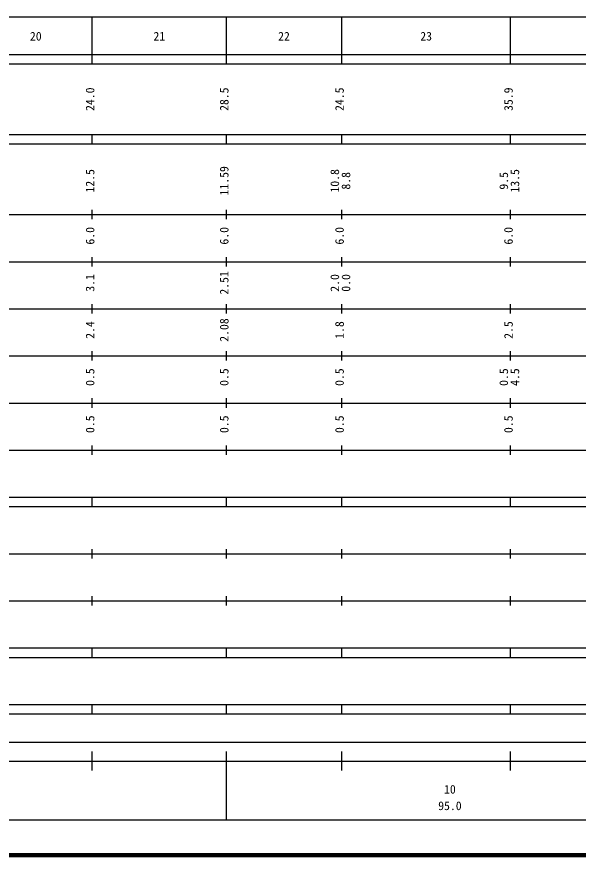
# Model space of a CAD drawing. Units: millimetres on the paper, enlarged 1000 times. Extents: x 40000 to 680000, y 20000 to 380000.
# Drawn here: x 423457 to 542768, y 20000 to 198000 of the extents above; entities that cross this region are included whole.
import ezdxf
from ezdxf.enums import TextEntityAlignment as Align

# ---------------------------------------------------------------- set-up
doc = ezdxf.new("R2010")
doc.units = ezdxf.units.MM
doc.header["$LTSCALE"] = 1000
doc.layers.add('M-TTL', color=2, linetype='Continuous', lineweight=140)
doc.layers.add('M-TTL-BAND', color=7, linetype='Continuous', lineweight=25)
doc.styles.add('ＭＳ ゴシック', font='')
doc.styles.get('ＭＳ ゴシック').set_extended_font_data('MS Gothic')

msp = doc.modelspace()

# ---------------------------------------------------------------- linework, layer by layer
at = {"layer": 'M-TTL'}
msp.add_line((40000, 20000), (680000, 20000), dxfattribs=at)
at = {"layer": 'M-TTL-BAND'}
for p, q in [((68000, 198000), (579000, 198000)), ((439500, 188000), (439500, 198000)), ((439500, 188000), (439500, 198000)), ((468000, 188000), (468000, 198000)), ((468000, 188000), (468000, 198000)), ((492500, 188000), (492500, 198000)), ((492500, 188000), (492500, 198000)), ((528400, 188000), (528400, 198000)), ((528400, 188000), (528400, 198000)), ((40000, 190000), (579000, 190000)), ((40000, 188000), (579000, 188000)), ((40000, 173000), (579000, 173000)), ((439500, 171000), (439500, 173000)), ((439500, 171000), (439500, 173000)), ((468000, 171000), (468000, 173000)), ((468000, 171000), (468000, 173000)), ((492500, 171000), (492500, 173000)), ((492500, 171000), (492500, 173000)), ((528400, 171000), (528400, 173000)), ((528400, 171000), (528400, 173000)), ((40000, 171000), (579000, 171000)), ((439500, 155000), (439500, 157000)), ((439500, 155000), (439500, 157000)), ((468000, 155000), (468000, 157000)), ((468000, 155000), (468000, 157000)), ((492500, 155000), (492500, 157000)), ((492500, 155000), (492500, 157000)), ((528400, 155000), (528400, 157000)), ((528400, 155000), (528400, 157000)), ((40000, 156000), (579000, 156000)), ((46000, 146000), (579000, 146000)), ((439500, 145000), (439500, 147000)), ((439500, 145000), (439500, 147000)), ((468000, 145000), (468000, 147000)), ((468000, 145000), (468000, 147000)), ((492500, 145000), (492500, 147000)), ((492500, 145000), (492500, 147000)), ((528400, 145000), (528400, 147000)), ((528400, 145000), (528400, 147000)), ((52000, 136000), (579000, 136000)), ((439500, 135000), (439500, 137000)), ((439500, 135000), (439500, 137000)), ((468000, 135000), (468000, 137000)), ((468000, 135000), (468000, 137000)), ((492500, 135000), (492500, 137000)), ((492500, 135000), (492500, 137000)), ((528400, 135000), (528400, 137000)), ((528400, 135000), (528400, 137000)), ((439500, 125000), (439500, 127000)), ((439500, 125000), (439500, 127000)), ((468000, 125000), (468000, 127000)), ((468000, 125000), (468000, 127000)), ((492500, 125000), (492500, 127000)), ((492500, 125000), (492500, 127000)), ((528400, 125000), (528400, 127000)), ((528400, 125000), (528400, 127000)), ((46000, 126000), (579000, 126000)), ((52000, 116000), (579000, 116000)), ((439500, 115000), (439500, 117000)), ((439500, 115000), (439500, 117000)), ((468000, 115000), (468000, 117000)), ((468000, 115000), (468000, 117000)), ((492500, 115000), (492500, 117000)), ((492500, 115000), (492500, 117000)), ((528400, 115000), (528400, 117000)), ((528400, 115000), (528400, 117000)), ((439500, 105000), (439500, 107000)), ((439500, 105000), (439500, 107000)), ((468000, 105000), (468000, 107000)), ((468000, 105000), (468000, 107000)), ((492500, 105000), (492500, 107000)), ((492500, 105000), (492500, 107000)), ((528400, 105000), (528400, 107000)), ((528400, 105000), (528400, 107000)), ((46000, 106000), (579000, 106000)), ((40000, 96000), (579000, 96000)), ((439500, 94000), (439500, 96000)), ((439500, 94000), (439500, 96000)), ((468000, 94000), (468000, 96000)), ((468000, 94000), (468000, 96000)), ((492500, 94000), (492500, 96000)), ((492500, 94000), (492500, 96000)), ((528400, 94000), (528400, 96000)), ((528400, 94000), (528400, 96000)), ((40000, 94000), (579000, 94000)), ((49000, 84000), (579000, 84000)), ((439500, 83000), (439500, 85000)), ((439500, 83000), (439500, 85000)), ((468000, 83000), (468000, 85000)), ((468000, 83000), (468000, 85000)), ((492500, 83000), (492500, 85000)), ((492500, 83000), (492500, 85000)), ((528400, 83000), (528400, 85000)), ((528400, 83000), (528400, 85000)), ((439500, 73000), (439500, 75000)), ((439500, 73000), (439500, 75000)), ((468000, 73000), (468000, 75000)), ((468000, 73000), (468000, 75000)), ((492500, 73000), (492500, 75000)), ((492500, 73000), (492500, 75000)), ((528400, 73000), (528400, 75000)), ((528400, 73000), (528400, 75000)), ((40000, 74000), (579000, 74000)), ((40000, 64000), (579000, 64000)), ((439500, 62000), (439500, 64000)), ((439500, 62000), (439500, 64000)), ((468000, 62000), (468000, 64000)), ((468000, 62000), (468000, 64000)), ((492500, 62000), (492500, 64000)), ((492500, 62000), (492500, 64000)), ((528400, 62000), (528400, 64000)), ((528400, 62000), (528400, 64000)), ((40000, 62000), (579000, 62000)), ((40000, 52000), (579000, 52000)), ((439500, 50000), (439500, 52000)), ((439500, 50000), (439500, 52000)), ((468000, 50000), (468000, 52000)), ((468000, 50000), (468000, 52000)), ((492500, 50000), (492500, 52000)), ((492500, 50000), (492500, 52000)), ((528400, 50000), (528400, 52000)), ((528400, 50000), (528400, 52000)), ((40000, 50000), (579000, 50000)), ((71000, 44000), (560000, 44000)), ((71000, 44000), (560000, 44000)), ((71000, 44000), (560000, 44000)), ((71000, 44000), (560000, 44000)), ((71000, 44000), (560000, 44000)), ((71000, 44000), (560000, 44000)), ((71000, 44000), (560000, 44000)), ((439500, 38000), (439500, 42000)), ((439500, 38000), (439500, 42000)), ((468000, 27500), (468000, 42000)), ((468000, 27500), (468000, 42000)), ((492500, 38000), (492500, 42000)), ((492500, 38000), (492500, 42000)), ((528400, 38000), (528400, 42000)), ((528400, 38000), (528400, 42000)), ((40000, 40000), (579000, 40000)), ((68000, 27500), (579000, 27500))]:
    msp.add_line(p, q, dxfattribs=at)

# ---------------------------------------------------------------- texts
at = {"layer": 'M-TTL-BAND', "style": 'ＭＳ ゴシック'}
for s, p in [('20', (427500, 192405)), ('21', (453750, 192405)), ('22', (480250, 192405)), ('23', (510450, 192405)), ('10', (515500, 32523)), ('95.0', (515500, 29033)), ('95.0', (515500, 29033))]:
    msp.add_text(s, height=1833, dxfattribs=at).set_placement(p, align=Align.BOTTOM_CENTER)
for s, p in [('24.0', (440500, 180500)), ('24.0', (440500, 180500)), ('28.5', (469000, 180500)), ('28.5', (469000, 180500)), ('24.5', (493500, 180500)), ('24.5', (493500, 180500)), ('35.9', (529400, 180500)), ('35.9', (529400, 180500)), ('11.59', (469000, 163174)), ('11.59', (469000, 163174)), ('11.59', (469000, 163174)), ('11.59', (469000, 163174)), ('11.59', (469000, 163174)), ('11.59', (469000, 163174)), ('11.59', (469000, 163174)), ('10.8', (492500, 163174)), ('10.8', (492500, 163174)), ('10.8', (492500, 163174)), ('10.8', (492500, 163174)), ('10.8', (492500, 163174)), ('10.8', (492500, 163174)), ('10.8', (492500, 163174)), ('12.5', (440500, 163174)), ('12.5', (440500, 163174)), ('12.5', (440500, 163174)), ('12.5', (440500, 163174)), ('12.5', (440500, 163174)), ('12.5', (440500, 163174)), ('12.5', (440500, 163174)), ('8.8', (494870, 163174)), ('8.8', (494870, 163174)), ('8.8', (494870, 163174)), ('8.8', (494870, 163174)), ('8.8', (494870, 163174)), ('8.8', (494870, 163174)), ('8.8', (494870, 163174)), ('9.5', (528400, 163174)), ('9.5', (528400, 163174)), ('9.5', (528400, 163174)), ('9.5', (528400, 163174)), ('9.5', (528400, 163174)), ('9.5', (528400, 163174)), ('9.5', (528400, 163174)), ('13.5', (530770, 163174)), ('13.5', (530770, 163174)), ('13.5', (530770, 163174)), ('13.5', (530770, 163174)), ('13.5', (530770, 163174)), ('13.5', (530770, 163174)), ('13.5', (530770, 163174)), ('6.0', (440500, 151500)), ('6.0', (440500, 151500)), ('6.0', (440500, 151500)), ('6.0', (440500, 151500)), ('6.0', (440500, 151500)), ('6.0', (440500, 151500)), ('6.0', (440500, 151500)), ('6.0', (469000, 151500)), ('6.0', (469000, 151500)), ('6.0', (469000, 151500)), ('6.0', (469000, 151500)), ('6.0', (469000, 151500)), ('6.0', (469000, 151500)), ('6.0', (469000, 151500)), ('6.0', (493500, 151500)), ('6.0', (493500, 151500)), ('6.0', (493500, 151500)), ('6.0', (493500, 151500)), ('6.0', (493500, 151500)), ('6.0', (493500, 151500)), ('6.0', (493500, 151500)), ('6.0', (529400, 151500)), ('6.0', (529400, 151500)), ('6.0', (529400, 151500)), ('6.0', (529400, 151500)), ('6.0', (529400, 151500)), ('6.0', (529400, 151500)), ('6.0', (529400, 151500)), ('3.1', (440500, 141500)), ('3.1', (440500, 141500)), ('3.1', (440500, 141500)), ('3.1', (440500, 141500)), ('3.1', (440500, 141500)), ('3.1', (440500, 141500)), ('3.1', (440500, 141500)), ('2.51', (469000, 141500)), ('2.51', (469000, 141500)), ('2.51', (469000, 141500)), ('2.51', (469000, 141500)), ('2.51', (469000, 141500)), ('2.51', (469000, 141500)), ('2.51', (469000, 141500)), ('2.0', (492500, 141500)), ('2.0', (492500, 141500)), ('2.0', (492500, 141500)), ('2.0', (492500, 141500)), ('2.0', (492500, 141500)), ('2.0', (492500, 141500)), ('2.0', (492500, 141500)), ('0.0', (494870, 141500)), ('0.0', (494870, 141500)), ('0.0', (494870, 141500)), ('0.0', (494870, 141500)), ('0.0', (494870, 141500)), ('0.0', (494870, 141500)), ('0.0', (494870, 141500)), ('2.08', (469000, 131500)), ('2.08', (469000, 131500)), ('2.08', (469000, 131500)), ('2.08', (469000, 131500)), ('2.08', (469000, 131500)), ('2.08', (469000, 131500)), ('2.08', (469000, 131500)), ('2.4', (440500, 131500)), ('2.4', (440500, 131500)), ('2.4', (440500, 131500)), ('2.4', (440500, 131500)), ('2.4', (440500, 131500)), ('2.4', (440500, 131500)), ('2.4', (440500, 131500)), ('1.8', (493500, 131500)), ('1.8', (493500, 131500)), ('1.8', (493500, 131500)), ('1.8', (493500, 131500)), ('1.8', (493500, 131500)), ('1.8', (493500, 131500)), ('1.8', (493500, 131500)), ('2.5', (529400, 131500)), ('2.5', (529400, 131500)), ('2.5', (529400, 131500)), ('2.5', (529400, 131500)), ('2.5', (529400, 131500)), ('2.5', (529400, 131500)), ('2.5', (529400, 131500)), ('0.5', (440500, 121500)), ('0.5', (440500, 121500)), ('0.5', (440500, 121500)), ('0.5', (440500, 121500)), ('0.5', (440500, 121500)), ('0.5', (440500, 121500)), ('0.5', (440500, 121500)), ('0.5', (469000, 121500)), ('0.5', (469000, 121500)), ('0.5', (469000, 121500)), ('0.5', (469000, 121500)), ('0.5', (469000, 121500)), ('0.5', (469000, 121500)), ('0.5', (469000, 121500)), ('0.5', (493500, 121500)), ('0.5', (493500, 121500)), ('0.5', (493500, 121500)), ('0.5', (493500, 121500)), ('0.5', (493500, 121500)), ('0.5', (493500, 121500)), ('0.5', (493500, 121500)), ('0.5', (528400, 121500)), ('0.5', (528400, 121500)), ('0.5', (528400, 121500)), ('0.5', (528400, 121500)), ('0.5', (528400, 121500)), ('0.5', (528400, 121500)), ('0.5', (528400, 121500)), ('4.5', (530770, 121500)), ('4.5', (530770, 121500)), ('4.5', (530770, 121500)), ('4.5', (530770, 121500)), ('4.5', (530770, 121500)), ('4.5', (530770, 121500)), ('4.5', (530770, 121500)), ('0.5', (440500, 111500)), ('0.5', (440500, 111500)), ('0.5', (440500, 111500)), ('0.5', (440500, 111500)), ('0.5', (440500, 111500)), ('0.5', (440500, 111500)), ('0.5', (440500, 111500)), ('0.5', (469000, 111500)), ('0.5', (469000, 111500)), ('0.5', (469000, 111500)), ('0.5', (469000, 111500)), ('0.5', (469000, 111500)), ('0.5', (469000, 111500)), ('0.5', (469000, 111500)), ('0.5', (493500, 111500)), ('0.5', (493500, 111500)), ('0.5', (493500, 111500)), ('0.5', (493500, 111500)), ('0.5', (493500, 111500)), ('0.5', (493500, 111500)), ('0.5', (493500, 111500)), ('0.5', (529400, 111500)), ('0.5', (529400, 111500)), ('0.5', (529400, 111500)), ('0.5', (529400, 111500)), ('0.5', (529400, 111500)), ('0.5', (529400, 111500)), ('0.5', (529400, 111500))]:
    msp.add_text(s, height=1833, rotation=90, dxfattribs=at).set_placement(p, align=Align.BOTTOM_CENTER)

doc.saveas('drawing.dxf')
